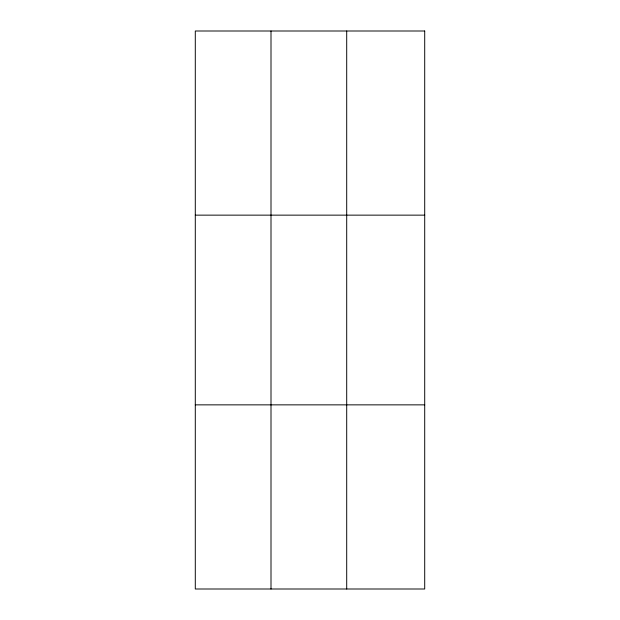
<?xml version="1.0" encoding="UTF-8"?>
<svg xmlns="http://www.w3.org/2000/svg" width="620" height="620" viewBox="0 0 620 620"><rect width="100%" height="100%" fill="white"/><g stroke="black" fill="none" stroke-linecap="round" stroke-linejoin="round"><path stroke-width="0.93" d="M271.002 589L271.002 31M346.704 589L346.704 31M195.292 215.14L424.708 215.14M195.292 404.86L424.708 404.86M424.708 31L424.708 589L195.292 589L195.292 31L424.708 31"/></g></svg>
